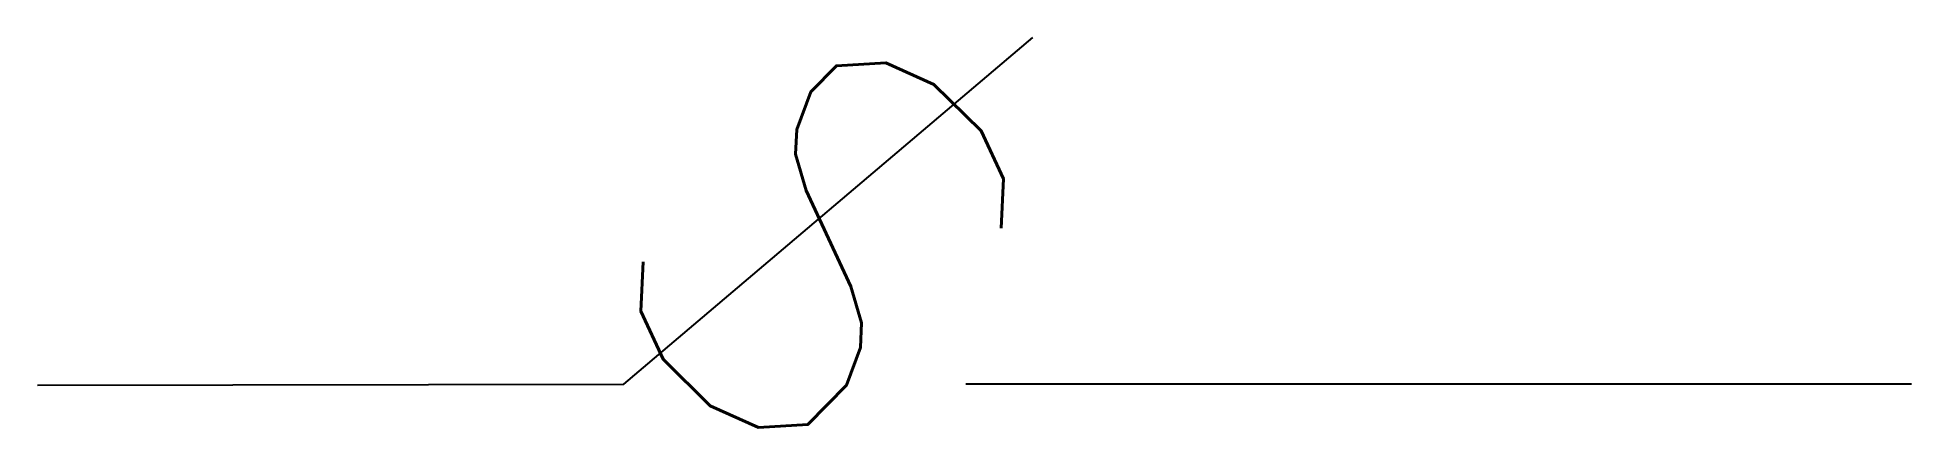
# Model space of a CAD drawing. Header units: millimetres. Extents: x 0 to 15.2, y -0.3 to 2.8.
import ezdxf

# ---------------------------------------------------------------- set-up
doc = ezdxf.new("R2010")
doc.units = ezdxf.units.MM
doc.styles.add('CARIMBO', font='simplex.shx', dxfattribs={"height": 3})

# ---------------------------------------------------------------- blocks, each defined once
blk = doc.blocks.new('CHAVE')
blk.add_line((0, 0), (-2.802, 3.309))
at = {"style": 'CARIMBO'}
blk.add_text('S', height=3.12, rotation=45.3947, dxfattribs=at).set_placement((-0.952, -0.443))

msp = doc.modelspace()

# ---------------------------------------------------------------- linework, layer by layer
msp.add_line((0, 0), (4.746, 0.009))
at = {"lineweight": -3}
msp.add_line((7.512, 0.012), (15.167, 0.012), dxfattribs=at)

# ---------------------------------------------------------------- block references
at = {"lineweight": -3, "rotation": 270}
msp.add_blockref('CHAVE', (4.746, 0.009), dxfattribs=at)

doc.saveas('drawing.dxf')
